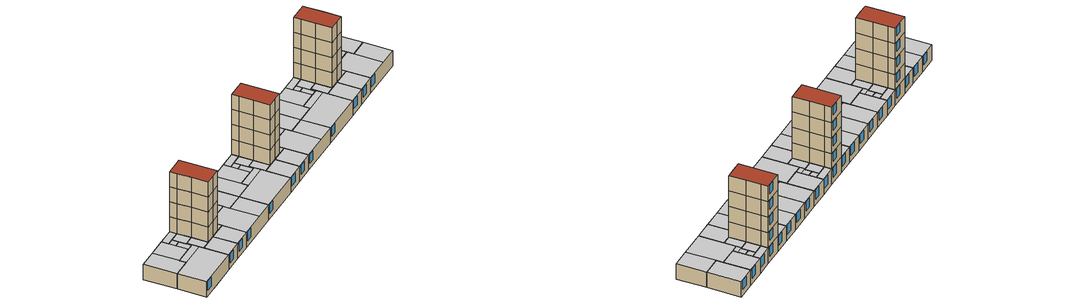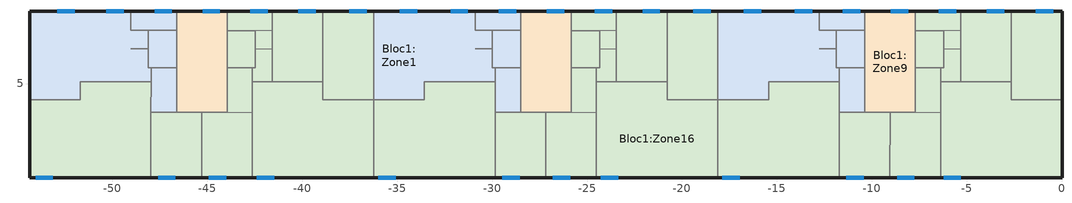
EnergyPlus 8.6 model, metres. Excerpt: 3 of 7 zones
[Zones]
Bloc1:Zone9
 floor ground (Projet de plancher bas sur terrain): -7.71,3.48 -10.37,3.48 -10.37,8.8 -7.71,8.8 z0; -25.83,3.48 -28.49,3.48 -28.49,8.8 -25.83,8.8 z0; -43.95,3.48 -46.61,3.48 -46.61,8.8 -43.95,8.8 z0
 floor to Bloc1:Zone9 (Projet de plancher interne_Reversed_Rev): -7.71,3.48 -10.37,3.48 -10.37,8.8 -7.71,8.8 z2.3; -7.71,3.48 -10.37,3.48 -10.37,8.8 -7.71,8.8 z4.6; -7.71,3.48 -10.37,3.48 -10.37,8.8 -7.71,8.8 z6.9; -7.71,3.48 -10.37,3.48 -10.37,8.8 -7.71,8.8 z9.2; -25.83,3.48 -28.49,3.48 -28.49,8.8 -25.83,8.8 z2.3; -25.83,3.48 -28.49,3.48 -28.49,8.8 -25.83,8.8 z4.6; -25.83,3.48 -28.49,3.48 -28.49,8.8 -25.83,8.8 z6.9; -25.83,3.48 -28.49,3.48 -28.49,8.8 -25.83,8.8 z9.2; -43.95,3.48 -46.61,3.48 -46.61,8.8 -43.95,8.8 z2.3; -43.95,3.48 -46.61,3.48 -46.61,8.8 -43.95,8.8 z4.6; -43.95,3.48 -46.61,3.48 -46.61,8.8 -43.95,8.8 z6.9; -43.95,3.48 -46.61,3.48 -46.61,8.8 -43.95,8.8 z9.2
 wall outside (Mur Clot): -7.71,8.8 -10.37,8.8 / -25.83,8.8 -28.49,8.8 / -43.95,8.8 -46.61,8.8 z0:2.3; -7.71,8.8 -10.37,8.8 / -25.83,8.8 -28.49,8.8 / -43.95,8.8 -46.61,8.8 z2.3:4.6; -7.71,8.8 -10.37,8.8 / -25.83,8.8 -28.49,8.8 / -43.95,8.8 -46.61,8.8 z4.6:6.9; -7.71,8.8 -10.37,8.8 / -25.83,8.8 -28.49,8.8 / -43.95,8.8 -46.61,8.8 z6.9:9.2; -7.71,8.8 -10.37,8.8 / -25.83,8.8 -28.49,8.8 / -43.95,8.8 -46.61,8.8 z9.2:11.5
 wall to Bloc1:Zone16 (Projet de cloison): -10.37,3.48 -9.04,3.48 -7.71,3.48 -7.71,5.83 -7.71,7.78 -7.71,8.8 / -28.49,3.48 -27.16,3.48 -25.83,3.48 -25.83,5.83 -25.83,7.78 -25.83,8.8 / -46.61,3.48 -45.28,3.48 -43.95,3.48 -43.95,5.83 -43.95,7.78 -43.95,8.8 z0:2.3
 wall to Bloc1:Zone1 (Projet de cloison): -10.37,8.8 -10.37,7.8 -10.37,5.84 -10.37,3.48 / -28.49,8.8 -28.49,7.8 -28.49,5.84 -28.49,3.48 / -46.61,8.8 -46.61,7.8 -46.61,5.84 -46.61,3.48 z0:2.3
 wall to Bloc11:Zone16 (Projet de cloison): -10.37,3.48 -9.04,3.48 -7.71,3.48 -7.71,5.83 -7.71,7.78 -7.71,8.8 / -28.49,3.48 -27.16,3.48 -25.83,3.48 -25.83,5.83 -25.83,7.78 -25.83,8.8 / -46.61,3.48 -45.28,3.48 -43.95,3.48 -43.95,5.83 -43.95,7.78 -43.95,8.8 z2.3:4.6; -10.37,3.48 -9.04,3.48 -7.71,3.48 -7.71,5.83 -7.71,7.78 -7.71,8.8 / -28.49,3.48 -27.16,3.48 -25.83,3.48 -25.83,5.83 -25.83,7.78 -25.83,8.8 / -46.61,3.48 -45.28,3.48 -43.95,3.48 -43.95,5.83 -43.95,7.78 -43.95,8.8 z4.6:6.9; -10.37,3.48 -9.04,3.48 -7.71,3.48 -7.71,5.83 -7.71,7.78 -7.71,8.8 / -28.49,3.48 -27.16,3.48 -25.83,3.48 -25.83,5.83 -25.83,7.78 -25.83,8.8 / -46.61,3.48 -45.28,3.48 -43.95,3.48 -43.95,5.83 -43.95,7.78 -43.95,8.8 z6.9:9.2
 wall to Bloc11:Zone1 (Projet de cloison): -10.37,8.8 -10.37,7.8 -10.37,5.84 -10.37,3.48 / -28.49,8.8 -28.49,7.8 -28.49,5.84 -28.49,3.48 / -46.61,8.8 -46.61,7.8 -46.61,5.84 -46.61,3.48 z2.3:4.6; -10.37,8.8 -10.37,7.8 -10.37,5.84 -10.37,3.48 / -28.49,8.8 -28.49,7.8 -28.49,5.84 -28.49,3.48 / -46.61,8.8 -46.61,7.8 -46.61,5.84 -46.61,3.48 z4.6:6.9; -10.37,8.8 -10.37,7.8 -10.37,5.84 -10.37,3.48 / -28.49,8.8 -28.49,7.8 -28.49,5.84 -28.49,3.48 / -46.61,8.8 -46.61,7.8 -46.61,5.84 -46.61,3.48 z6.9:9.2
 wall to Bloc14:Zone16 (Projet de cloison): -10.37,3.48 -9.04,3.48 -7.71,3.48 -7.71,5.83 -7.71,7.78 -7.71,8.8 / -28.49,3.48 -27.16,3.48 -25.83,3.48 -25.83,5.83 -25.83,7.78 -25.83,8.8 / -46.61,3.48 -45.28,3.48 -43.95,3.48 -43.95,5.83 -43.95,7.78 -43.95,8.8 z9.2:11.5
 wall to Bloc14:Zone1 (Projet de cloison): -10.37,8.8 -10.37,7.8 -10.37,5.84 -10.37,3.48 / -28.49,8.8 -28.49,7.8 -28.49,5.84 -28.49,3.48 / -46.61,8.8 -46.61,7.8 -46.61,5.84 -46.61,3.48 z9.2:11.5
 window x2 (1001): -8.08,8.8 -9,8.8 / -26.2,8.8 -27.12,8.8 / -44.32,8.8 -45.24,8.8 z0.84:2.21; -8.08,8.8 -9,8.8 / -26.2,8.8 -27.12,8.8 / -44.32,8.8 -45.24,8.8 z3.24:4.51; -8.08,8.8 -9,8.8 / -26.2,8.8 -27.12,8.8 / -44.32,8.8 -45.24,8.8 z5.54:6.81; -8.08,8.8 -9,8.8 / -26.2,8.8 -27.12,8.8 / -44.32,8.8 -45.24,8.8 z7.84:9.11; -8.08,8.8 -9,8.8 / -26.2,8.8 -27.12,8.8 / -44.32,8.8 -45.24,8.8 z10.14:11.41
 roof outside (PlancherHautClot): -10.37,3.48 -7.71,3.48 -7.71,8.8 -10.37,8.8 z11.5; -28.49,3.48 -25.83,3.48 -25.83,8.8 -28.49,8.8 z11.5; -46.61,3.48 -43.95,3.48 -43.95,8.8 -46.61,8.8 z11.5
Bloc1:Zone16
 floor ground (Projet de plancher bas sur terrain): -2.66,4.15 -6.38,4.15 -6.38,5.08 -5.33,5.1 -2.66,5.09 z0; 0.01,0.05 -6.38,0.05 -6.38,4.15 0.01,4.15 z0; -6.22,5.83 -7.71,5.83 -7.71,7.78 -6.22,7.78 z0; -5.33,6.82 -6.22,6.82 -6.22,7.78 -5.33,7.81 z0; -2.66,5.09 -5.33,5.1 -5.33,8.8 -2.66,8.8 z0; 0.01,4.15 -2.66,4.15 -2.66,8.8 0.01,8.8 z0; -15.44,0.05 -18.11,0.05 -18.11,4.15 -15.44,4.15 z0; -11.72,0.05 -15.44,0.05 -15.44,5.1 -11.71,5.09 z0; -6.38,3.46 -7.71,3.48 -7.71,5.83 -6.38,5.83 z0; -6.22,5.09 -6.38,5.08 -6.38,5.83 -6.22,5.83 z0; -5.33,5.1 -6.22,5.09 -6.22,6.82 -5.33,6.82 z0; -5.33,7.81 -6.22,7.78 -7.71,7.78 -7.71,8.8 -5.33,8.8 z0; -6.38,0.05 -9.05,0.05 -9.04,3.48 -6.38,3.46 z0; -9.05,0.05 -11.72,0.05 -11.72,3.48 -9.04,3.48 z0; -24.34,5.83 -25.83,5.83 -25.83,7.78 -24.34,7.78 z0; -23.45,6.82 -24.34,6.82 -24.34,7.78 -23.45,7.81 z0; -20.78,5.09 -23.45,5.1 -23.45,8.8 -20.78,8.8 z0; -18.11,4.15 -20.78,4.15 -20.78,8.8 -18.11,8.8 z0; -33.56,0.05 -36.23,0.05 -36.23,4.15 -33.56,4.15 z0; -29.84,0.05 -33.56,0.05 -33.56,5.1 -29.83,5.09 z0; -24.5,3.46 -25.83,3.48 -25.83,5.83 -24.5,5.83 z0; -20.78,4.15 -24.5,4.15 -24.5,5.08 -23.45,5.1 -20.78,5.09 z0; -18.11,0.05 -24.5,0.05 -24.5,4.15 -18.11,4.15 z0; -24.34,5.09 -24.5,5.08 -24.5,5.83 -24.34,5.83 z0; -23.45,5.1 -24.34,5.09 -24.34,6.82 -23.45,6.82 z0; -23.45,7.81 -24.34,7.78 -25.83,7.78 -25.83,8.8 -23.45,8.8 z0; -24.5,0.05 -27.17,0.05 -27.16,3.48 -24.5,3.46 z0; -27.17,0.05 -29.84,0.05 -29.84,3.48 -27.16,3.48 z0; -42.46,5.83 -43.95,5.83 -43.95,7.78 -42.46,7.78 z0; -41.57,6.82 -42.46,6.82 -42.46,7.78 -41.57,7.81 z0; -38.9,5.09 -41.57,5.1 -41.57,8.8 -38.9,8.8 z0; -36.23,4.15 -38.9,4.15 -38.9,8.8 -36.23,8.8 z0; -51.68,0.05 -54.35,0.05 -54.35,4.15 -51.68,4.15 z0; -47.96,0.05 -51.68,0.05 -51.68,5.1 -47.95,5.09 z0; -42.62,3.46 -43.95,3.48 -43.95,5.83 -42.62,5.83 z0; -38.9,4.15 -42.62,4.15 -42.62,5.08 -41.57,5.1 -38.9,5.09 z0; -36.23,0.05 -42.62,0.05 -42.62,4.15 -36.23,4.15 z0; -42.46,5.09 -42.62,5.08 -42.62,5.83 -42.46,5.83 z0; -41.57,5.1 -42.46,5.09 -42.46,6.82 -41.57,6.82 z0; -41.57,7.81 -42.46,7.78 -43.95,7.78 -43.95,8.8 -41.57,8.8 z0; -42.62,0.05 -45.29,0.05 -45.28,3.48 -42.62,3.46 z0; -45.29,0.05 -47.96,0.05 -47.96,3.48 -45.28,3.48 z0
 wall outside (Mur Clot): -18.11,8.8 -20.78,8.8 -23.45,8.8 -25.83,8.8 / -36.23,8.8 -38.9,8.8 -41.57,8.8 -43.95,8.8 / -54.35,4.15 -54.35,0.05 -47.96,0.05 -45.29,0.05 -42.62,0.05 -36.23,0.05 -29.84,0.05 -27.17,0.05 -24.5,0.05 -18.11,0.05 -11.72,0.05 -9.05,0.05 -6.38,0.05 0.01,0.05 0.01,4.15 0.01,8.8 -2.66,8.8 -5.33,8.8 -7.71,8.8 z0:2.3
 wall to Bloc1:Zone16 (Projet de cloison): 0.01,4.15 -2.66,4.15 -2.66,5.09 -5.33,5.1 -6.38,5.08 -6.38,3.46 -6.38,0.05 / -7.71,5.83 -6.38,5.83 -6.22,5.83 -6.22,6.82 -6.22,7.78 -7.71,7.78 / -6.22,6.82 -5.33,6.82 -5.33,7.81 -6.22,7.78 / -2.66,5.09 -2.66,8.8 / -5.33,8.8 -5.33,7.81 / -5.33,6.82 -5.33,5.1 / -11.72,0.05 -11.72,3.48 / -6.38,5.08 -6.38,5.83 / -7.71,3.48 -6.38,3.46 / -9.04,3.48 -9.05,0.05 / -25.83,5.83 -24.5,5.83 -24.34,5.83 -24.34,6.82 -24.34,7.78 -25.83,7.78 / -24.34,6.82 -23.45,6.82 -23.45,7.81 -24.34,7.78 / -23.45,8.8 -23.45,7.81 / -23.45,6.82 -23.45,5.1 -20.78,5.09 -20.78,8.8 / -20.78,5.09 -20.78,4.15 -18.11,4.15 -18.11,0.05 / -29.84,0.05 -29.84,3.48 / -25.83,3.48 -24.5,3.46 -24.5,5.08 -24.5,5.83 / -23.45,5.1 -24.5,5.08 / -24.5,3.46 -24.5,0.05 / -27.16,3.48 -27.17,0.05 / -43.95,5.83 -42.62,5.83 -42.46,5.83 -42.46,6.82 -42.46,7.78 -43.95,7.78 / -42.46,6.82 -41.57,6.82 -41.57,7.81 -42.46,7.78 / -41.57,8.8 -41.57,7.81 / -41.57,6.82 -41.57,5.1 -38.9,5.09 -38.9,8.8 / -38.9,5.09 -38.9,4.15 -36.23,4.15 -36.23,0.05 / -47.96,0.05 -47.96,3.48 / -43.95,3.48 -42.62,3.46 -42.62,5.08 -42.62,5.83 / -41.57,5.1 -42.62,5.08 / -42.62,3.46 -42.62,0.05 / -45.28,3.48 -45.29,0.05 z0:2.3
 wall to Bloc1:Zone16 (Projet de cloison_Rev): -6.38,0.05 -6.38,3.46 -6.38,5.08 -5.33,5.1 -2.66,5.09 -2.66,4.15 0.01,4.15 / -7.71,7.78 -6.22,7.78 -6.22,6.82 -6.22,5.83 -6.38,5.83 -7.71,5.83 / -6.22,7.78 -5.33,7.81 -5.33,6.82 -6.22,6.82 / -2.66,8.8 -2.66,5.09 / -5.33,7.81 -5.33,8.8 / -5.33,5.1 -5.33,6.82 / -18.11,0.05 -18.11,4.15 -20.78,4.15 -20.78,5.09 -23.45,5.1 -23.45,6.82 -24.34,6.82 -24.34,5.83 -24.5,5.83 -25.83,5.83 / -11.72,3.48 -11.72,0.05 / -6.38,5.83 -6.38,5.08 / -6.38,3.46 -7.71,3.48 / -9.05,0.05 -9.04,3.48 / -25.83,7.78 -24.34,7.78 -24.34,6.82 / -24.34,7.78 -23.45,7.81 -23.45,6.82 / -20.78,8.8 -20.78,5.09 / -23.45,7.81 -23.45,8.8 / -36.23,0.05 -36.23,4.15 -38.9,4.15 -38.9,5.09 -41.57,5.1 -41.57,6.82 -42.46,6.82 -42.46,5.83 -42.62,5.83 -43.95,5.83 / -29.84,3.48 -29.84,0.05 / -24.5,5.83 -24.5,5.08 -24.5,3.46 -25.83,3.48 / -24.5,5.08 -23.45,5.1 / -24.5,0.05 -24.5,3.46 / -27.17,0.05 -27.16,3.48 / -43.95,7.78 -42.46,7.78 -42.46,6.82 / -42.46,7.78 -41.57,7.81 -41.57,6.82 / -38.9,8.8 -38.9,5.09 / -41.57,7.81 -41.57,8.8 / -47.96,3.48 -47.96,0.05 / -42.62,5.83 -42.62,5.08 -42.62,3.46 -43.95,3.48 / -42.62,5.08 -41.57,5.1 / -42.62,0.05 -42.62,3.46 / -45.29,0.05 -45.28,3.48 z0:2.3
 wall to Bloc1:Zone1 (Projet de cloison): -10.37,3.48 -11.72,3.48 -11.71,5.09 -12.77,5.1 -15.44,5.1 -15.44,4.15 -18.11,4.15 -18.11,8.8 / -28.49,3.48 -29.84,3.48 -29.83,5.09 -30.89,5.1 -33.56,5.1 -33.56,4.15 -36.23,4.15 -36.23,8.8 / -46.61,3.48 -47.96,3.48 -47.95,5.09 -49.01,5.1 -51.68,5.1 -51.68,4.15 -54.35,4.15 z0:2.3
 window x6 (1001): -6.23,0.05 -5.31,0.05 / -17.88,0.05 -16.96,0.05 / -36,0.05 -35.08,0.05 / -24.26,0.05 -23.35,0.05 / -54.03,0.05 -53.12,0.05 / -42.38,0.05 -41.47,0.05 z0.84:2.21
 window x2 (1001): -3.04,8.8 -3.95,8.8 / -0.45,8.8 -1.37,8.8 / -5.56,8.8 -6.48,8.8 / -8.67,0.05 -7.76,0.05 / -11.35,0.05 -10.43,0.05 / -21.16,8.8 -22.07,8.8 / -18.49,8.8 -19.41,8.8 / -23.68,8.8 -24.6,8.8 / -26.79,0.05 -25.88,0.05 / -29.47,0.05 -28.55,0.05 / -39.28,8.8 -40.19,8.8 / -36.61,8.8 -37.53,8.8 / -41.8,8.8 -42.72,8.8 / -44.91,0.05 -44,0.05 / -47.59,0.05 -46.67,0.05 z0.84:2.21
 ceiling to Bloc11:Zone16 (Projet de plancher interne_Reversed): -2.66,0.05 0.01,0.05 0.01,4.15 -2.66,4.15 z2.3; -6.38,0.05 -2.66,0.05 -2.66,5.09 -5.33,5.1 -6.38,5.08 z2.3; -7.71,5.83 -6.22,5.83 -6.22,7.78 -7.71,7.78 z2.3; -6.22,6.82 -5.33,6.82 -5.33,7.81 -6.22,7.78 z2.3; -5.33,5.1 -2.66,5.09 -2.66,8.8 -5.33,8.8 z2.3; -2.66,4.15 0.01,4.15 0.01,8.8 -2.66,8.8 z2.3; -15.44,4.15 -11.71,4.15 -11.71,5.09 -15.44,5.1 z2.3; -18.11,0.05 -11.72,0.05 -11.71,4.15 -18.11,4.15 z2.3; -7.71,3.48 -6.38,3.46 -6.38,5.83 -7.71,5.83 z2.3; -6.22,5.83 -5.33,5.83 -5.33,6.82 -6.22,6.82 z2.3; -6.38,5.08 -5.33,5.1 -5.33,5.83 -6.38,5.83 z2.3; -7.71,7.78 -6.22,7.78 -5.33,7.81 -5.33,8.8 -7.71,8.8 z2.3; -9.05,0.05 -6.38,0.05 -6.38,3.46 -9.04,3.48 z2.3; -11.72,0.05 -9.05,0.05 -9.04,3.48 -11.72,3.48 z2.3; -25.83,5.83 -24.34,5.83 -24.34,7.78 -25.83,7.78 z2.3; -24.34,6.82 -23.45,6.82 -23.45,7.81 -24.34,7.78 z2.3; -23.45,5.1 -20.78,5.09 -20.78,8.8 -23.45,8.8 z2.3; -20.78,4.15 -18.11,4.15 -18.11,8.8 -20.78,8.8 z2.3; -33.56,4.15 -29.83,4.15 -29.83,5.09 -33.56,5.1 z2.3; -36.23,0.05 -29.84,0.05 -29.83,4.15 -36.23,4.15 z2.3; -25.83,3.48 -24.5,3.46 -24.5,5.83 -25.83,5.83 z2.3; -20.78,0.05 -18.11,0.05 -18.11,4.15 -20.78,4.15 z2.3; -24.5,0.05 -20.78,0.05 -20.78,5.09 -23.45,5.1 -24.5,5.08 z2.3; -24.34,5.83 -23.45,5.83 -23.45,6.82 -24.34,6.82 z2.3; -24.5,5.08 -23.45,5.1 -23.45,5.83 -24.5,5.83 z2.3; -25.83,7.78 -24.34,7.78 -23.45,7.81 -23.45,8.8 -25.83,8.8 z2.3; -27.17,0.05 -24.5,0.05 -24.5,3.46 -27.16,3.48 z2.3; -29.84,0.05 -27.17,0.05 -27.16,3.48 -29.84,3.48 z2.3; -43.95,5.83 -42.46,5.83 -42.46,7.78 -43.95,7.78 z2.3; -42.46,6.82 -41.57,6.82 -41.57,7.81 -42.46,7.78 z2.3; -41.57,5.1 -38.9,5.09 -38.9,8.8 -41.57,8.8 z2.3; -38.9,4.15 -36.23,4.15 -36.23,8.8 -38.9,8.8 z2.3; -51.68,4.15 -47.95,4.15 -47.95,5.09 -51.68,5.1 z2.3; -54.35,0.05 -47.96,0.05 -47.95,4.15 -54.35,4.15 z2.3; -43.95,3.48 -42.62,3.46 -42.62,5.83 -43.95,5.83 z2.3; -38.9,0.05 -36.23,0.05 -36.23,4.15 -38.9,4.15 z2.3; -42.62,0.05 -38.9,0.05 -38.9,5.09 -41.57,5.1 -42.62,5.08 z2.3; -42.46,5.83 -41.57,5.83 -41.57,6.82 -42.46,6.82 z2.3; -42.62,5.08 -41.57,5.1 -41.57,5.83 -42.62,5.83 z2.3; -43.95,7.78 -42.46,7.78 -41.57,7.81 -41.57,8.8 -43.95,8.8 z2.3; -45.29,0.05 -42.62,0.05 -42.62,3.46 -45.28,3.48 z2.3; -47.96,0.05 -45.29,0.05 -45.28,3.48 -47.96,3.48 z2.3
Bloc1:Zone1
 floor ground (Projet de plancher bas sur terrain): -10.37,7.8 -12.77,7.8 -12.77,8.8 -10.37,8.8 z0; -15.44,4.15 -18.11,4.15 -18.11,8.8 -15.44,8.8 z0; -12.77,5.1 -15.44,5.1 -15.44,8.8 -12.77,8.8 z0; -11.87,6.83 -12.77,6.83 -12.77,7.8 -11.87,7.8 z0; -10.37,5.84 -11.87,5.84 -11.87,7.8 -10.37,7.8 z0; -10.37,3.48 -11.72,3.48 -11.71,5.84 -10.37,5.84 z0; -11.87,5.84 -12.77,5.84 -12.77,6.83 -11.87,6.83 z0; -11.71,5.09 -12.77,5.1 -12.77,5.84 -11.71,5.84 z0; -33.56,4.15 -36.23,4.15 -36.23,8.8 -33.56,8.8 z0; -30.89,5.1 -33.56,5.1 -33.56,8.8 -30.89,8.8 z0; -29.99,6.83 -30.89,6.83 -30.89,7.8 -29.99,7.8 z0; -28.49,5.84 -29.99,5.84 -29.99,7.8 -28.49,7.8 z0; -28.49,3.48 -29.84,3.48 -29.83,5.84 -28.49,5.84 z0; -29.99,5.84 -30.89,5.84 -30.89,6.83 -29.99,6.83 z0; -29.83,5.09 -30.89,5.1 -30.89,5.84 -29.83,5.84 z0; -28.49,7.8 -30.89,7.8 -30.89,8.8 -28.49,8.8 z0; -51.68,4.15 -54.35,4.15 -54.35,8.8 -51.68,8.8 z0; -49.01,5.1 -51.68,5.1 -51.68,8.8 -49.01,8.8 z0; -48.11,6.83 -49.01,6.83 -49.01,7.8 -48.11,7.8 z0; -46.61,5.84 -48.11,5.84 -48.11,7.8 -46.61,7.8 z0; -46.61,3.48 -47.96,3.48 -47.95,5.84 -46.61,5.84 z0; -48.11,5.84 -49.01,5.84 -49.01,6.83 -48.11,6.83 z0; -47.95,5.09 -49.01,5.1 -49.01,5.84 -47.95,5.84 z0; -46.61,7.8 -49.01,7.8 -49.01,8.8 -46.61,8.8 z0
 wall outside (Mur Clot): -10.37,8.8 -12.77,8.8 -15.44,8.8 -18.11,8.8 / -28.49,8.8 -30.89,8.8 -33.56,8.8 -36.23,8.8 / -46.61,8.8 -49.01,8.8 -51.68,8.8 -54.35,8.8 -54.35,4.15 z0:2.3
 wall to Bloc1:Zone1 (Projet de cloison): -12.77,8.8 -12.77,7.8 -11.87,7.8 -10.37,7.8 / -12.77,6.83 -11.87,6.83 -11.87,7.8 / -11.87,6.83 -11.87,5.84 -11.71,5.84 -10.37,5.84 / -11.71,5.84 -11.71,5.09 / -30.89,6.83 -29.99,6.83 -29.99,7.8 -30.89,7.8 -30.89,8.8 / -28.49,7.8 -29.99,7.8 / -29.99,6.83 -29.99,5.84 -29.83,5.84 -28.49,5.84 / -29.83,5.84 -29.83,5.09 / -49.01,6.83 -48.11,6.83 -48.11,7.8 -49.01,7.8 -49.01,8.8 / -46.61,7.8 -48.11,7.8 / -48.11,6.83 -48.11,5.84 -47.95,5.84 -46.61,5.84 / -47.95,5.84 -47.95,5.09 z0:2.3
 wall to Bloc1:Zone1 (Projet de cloison_Rev): -10.37,7.8 -11.87,7.8 -12.77,7.8 -12.77,8.8 / -11.87,7.8 -11.87,6.83 -12.77,6.83 / -10.37,5.84 -11.71,5.84 -11.87,5.84 -11.87,6.83 / -11.71,5.09 -11.71,5.84 / -30.89,8.8 -30.89,7.8 -29.99,7.8 -29.99,6.83 -30.89,6.83 / -29.99,7.8 -28.49,7.8 / -28.49,5.84 -29.83,5.84 -29.99,5.84 -29.99,6.83 / -29.83,5.09 -29.83,5.84 / -49.01,8.8 -49.01,7.8 -48.11,7.8 -48.11,6.83 -49.01,6.83 / -48.11,7.8 -46.61,7.8 / -46.61,5.84 -47.95,5.84 -48.11,5.84 -48.11,6.83 / -47.95,5.09 -47.95,5.84 z0:2.3
 window x2 (1001): -10.61,8.8 -11.53,8.8 / -15.82,8.8 -16.74,8.8 / -13.15,8.8 -14.07,8.8 / -33.94,8.8 -34.86,8.8 / -31.27,8.8 -32.19,8.8 / -28.73,8.8 -29.65,8.8 / -51.98,8.8 -52.89,8.8 / -49.39,8.8 -50.31,8.8 / -46.85,8.8 -47.77,8.8 z0.84:2.21
 ceiling to Bloc11:Zone1 (Projet de plancher interne_Reversed): -12.77,7.8 -10.37,7.8 -10.37,8.8 -12.77,8.8 z2.3; -18.11,4.15 -15.44,4.15 -15.44,8.8 -18.11,8.8 z2.3; -15.44,5.1 -12.77,5.1 -12.77,8.8 -15.44,8.8 z2.3; -12.77,6.83 -11.87,6.83 -11.87,7.8 -12.77,7.8 z2.3; -11.87,5.84 -10.37,5.84 -10.37,7.8 -11.87,7.8 z2.3; -11.72,3.48 -10.37,3.48 -10.37,5.84 -11.71,5.84 z2.3; -11.87,5.09 -11.71,5.09 -11.71,5.84 -11.87,5.84 z2.3; -12.77,5.1 -11.87,5.09 -11.87,6.83 -12.77,6.83 z2.3; -36.23,4.15 -33.56,4.15 -33.56,8.8 -36.23,8.8 z2.3; -33.56,5.1 -30.89,5.1 -30.89,8.8 -33.56,8.8 z2.3; -30.89,6.83 -29.99,6.83 -29.99,7.8 -30.89,7.8 z2.3; -29.99,5.84 -28.49,5.84 -28.49,7.8 -29.99,7.8 z2.3; -29.84,3.48 -28.49,3.48 -28.49,5.84 -29.83,5.84 z2.3; -29.99,5.09 -29.83,5.09 -29.83,5.84 -29.99,5.84 z2.3; -30.89,5.1 -29.99,5.09 -29.99,6.83 -30.89,6.83 z2.3; -30.89,7.8 -28.49,7.8 -28.49,8.8 -30.89,8.8 z2.3; -54.35,4.15 -51.68,4.15 -51.68,8.8 -54.35,8.8 z2.3; -51.68,5.1 -49.01,5.1 -49.01,8.8 -51.68,8.8 z2.3; -49.01,6.83 -48.11,6.83 -48.11,7.8 -49.01,7.8 z2.3; -48.11,5.84 -46.61,5.84 -46.61,7.8 -48.11,7.8 z2.3; -47.96,3.48 -46.61,3.48 -46.61,5.84 -47.95,5.84 z2.3; -48.11,5.09 -47.95,5.09 -47.95,5.84 -48.11,5.84 z2.3; -49.01,5.1 -48.11,5.09 -48.11,6.83 -49.01,6.83 z2.3; -49.01,7.8 -46.61,7.8 -46.61,8.8 -49.01,8.8 z2.3
[Building]
Building: North Axis=0; Terrain=Suburbs; Loads Convergence Tolerance Value=0.04; Temperature Convergence Tolerance Value=0.4; Solar Distribution=MinimalShadowing; Maximum Number of Warmup Days=25; Minimum Number of Warmup Days=6
[Site:Location]
Clot Francais (01-01:31-12)  (01-01:31-12): Latitude=48.77; Longitude=2; Time Zone=1; Elevation=168
[SizingPeriod:DesignDay]
Winter Design Day in Barre Montreau (01-01:31-12): Month=1; Day of Month=15; Day Type=WinterDesignDay; Maximum DryBulb Temperature=-4.6; Daily DryBulb Temperature Range=0; Humidity Condition Type=WetBulb; Wetbulb or DewPoint at Maximum DryBulb=-4.6; Barometric Pressure=99323; Wind Speed=8.4; Wind Direction=0; Rain Indicator=No; Snow Indicator=No; Daylight Saving Time Indicator=No; Sky Clearness=0
[Site:GroundTemperature:BuildingSurface]
18, 18, 18, 18, 18, 18, 18, 18, 18, 18, 18, 18
[Site:GroundTemperature:FCfactorMethod]
January Ground Temperature=3.98; February Ground Temperature=5.32; March Ground Temperature=7.94; April Ground Temperature=10.41; May Ground Temperature=15.09; June Ground Temperature=17.56; July Ground Temperature=18.24; August Ground Temperature=16.99; September Ground Temperature=14.1; October Ground Temperature=10.5; November Ground Temperature=6.96; December Ground Temperature=4.62
[Site:GroundTemperature:Shallow]
14, 14, 14, 14, 14, 14, 14, 14, 14, 14, 14, 14
[Site:GroundTemperature:Deep]
14, 14, 14, 14, 14, 14, 14, 14, 14, 14, 14, 14
[Site:GroundReflectance]
0.2, 0.2, 0.2, 0.2, 0.2, 0.2, 0.2, 0.2, 0.2, 0.2, 0.2, 0.2
[Site:GroundReflectance:SnowModifier]
2, 2
[Material] Roughness=Rough; Thermal Absorptance=0.9
Name | Thickness | Conductivity | Density | Specific Heat | Solar Absorptance | Visible Absorptance
Urea Formaldehyde Foam_01327 | 0.1327 | 0.04 | 10 | 1400 | 0.6 | 0.6
Cast Concrete_01 | 0.1 | 1.13 | 2000 | 1000 | 0.6 | 0.6
Floor/Roof Screed_007 | 0.07 | 0.41 | 1200 | 840 | 0.73 | 0.73
Timber Flooring_003 | 0.03 | 0.14 | 650 | 1200 | 0.78 | 0.78
Cast Concrete (Dense)_01 | 0.1 | 1.4 | 2100 | 840 | 0.6 | 0.6
Gypsum Plasterboard_0025 | 0.025 | 0.25 | 900 | 1000 | 0.5 | 0.5
Pinned board R-4.2 InsulationExpanded polystyrene extruded (smooth skin)(roof)_005 | 0.05 | 0.026 | 30 | 1470 | 0.7 | 0.7
Aerated Concrete Slab_02 | 0.2 | 0.16 | 500 | 840 | 0.6 | 0.6
Cement/plaster/mortar - plasterboard_0013 | 0.013 | 0.16 | 950 | 840 | 0.6 | 0.6
PUR Polyurethane Board  (Diffusion open)_005 | 0.05 | 0.028 | 35 | 1590 | 0.6 | 0.6
Plancher | 0.2 | 1.4 | 2100 | 840 | 0.6 | 0.6
[Material:NoMass] Roughness=Rough; Thermal Resistance=0.15; Thermal Absorptance=0.9; Solar Absorptance=0.7; Visible Absorptance=0.7
5_RVAL_2; 6_RVAL_2
[WindowMaterial:Glazing]
2: Optical Data Type=SpectralAverage; Thickness=0.003; Solar Transmittance at Normal Incidence=0.837; Front Side Solar Reflectance at Normal Incidence=0.075; Back Side Solar Reflectance at Normal Incidence=0.075; Visible Transmittance at Normal Incidence=0.898; Front Side Visible Reflectance at Normal Incidence=0.081; Back Side Visible Reflectance at Normal Incidence=0.081; Infrared Transmittance at Normal Incidence=0; Front Side Infrared Hemispherical Emissivity=0.84; Back Side Infrared Hemispherical Emissivity=0.84; Conductivity=0.9; Dirt Correction Factor for Solar and Visible Transmittance=1
[WindowMaterial:Gas]
1001: Gas Type=Air; Thickness=0.006
[Construction]
Projet de plancher bas sur terrain: Urea Formaldehyde Foam_01327, Cast Concrete_01, Floor/Roof Screed_007, Timber Flooring_003
Projet de plancher interne_Reversed; Projet de plancher interne_Reversed_Rev: Cast Concrete (Dense)_01
Projet de cloison: Gypsum Plasterboard_0025, 5_RVAL_2, Gypsum Plasterboard_0025
Projet de cloison_Rev: Gypsum Plasterboard_0025, 6_RVAL_2, Gypsum Plasterboard_0025
Mur Clot: Pinned board R-4.2 InsulationExpanded polystyrene extruded (smooth skin)(roof)_005, Aerated Concrete Slab_02, Cement/plaster/mortar - plasterboard_0013
PlancherHautClot: PUR Polyurethane Board  (Diffusion open)_005, Plancher
1001: 2, 1001, 2
[Zone] Type=1; Multiplier=1; Zone Inside Convection Algorithm=TARP; Part of Total Floor Area=Yes
Name | Volume | Floor Area
Bloc1:Zone9 | 406.0896 | 182.9233
Bloc1:Zone16 | 649.1847 | 282.2542
Bloc1:Zone1 | 182.4815 | 79.3398
[People] Number of People Schedule=Residential Occ; Number of People Calculation Method=People/Area; People per Zone Floor Area=0.111; Fraction Radiant=0.3; Sensible Heat Fraction=AutoCalculate; Carbon Dioxide Generation Rate=3.82e-08; Enable ASHRAE 55 Comfort Warnings=No; Mean Radiant Temperature Calculation Type=ZoneAveraged; Work Efficiency Schedule=Work efficiency; Clothing Insulation Calculation Method=ClothingInsulationSchedule; Air Velocity Schedule=AirVelocitySchedule
Name | Zone or ZoneList | Activity Level Schedule | Clothing Insulation Schedule
People Bloc1:Zone9 | Bloc1:Zone9 | Activity Schedule 8568 | Clothing Schedule 8568
People Bloc1:Zone16 | Bloc1:Zone16 | Activity Schedule 8640 | Clothing Schedule 8640
People Bloc1:Zone1 | Bloc1:Zone1 | Activity Schedule 8669 | Clothing Schedule 8669
[Lights] Schedule=Office_OpenOff_Light; Design Level Calculation Method=Watts/Area; Watts per Zone Floor Area=20; Return Air Fraction=0; Fraction Radiant=0.42; Fraction Visible=0.18; Fraction Replaceable=1
Name | Zone or ZoneList | EndUse Subcategory
Bloc1:Zone9 General lighting | Bloc1:Zone9 | ELECTRIC EQUIPMENT#Bloc1:Zone9#GeneralLights
Bloc1:Zone16 General lighting | Bloc1:Zone16 | ELECTRIC EQUIPMENT#Bloc1:Zone16#GeneralLights
Bloc1:Zone1 General lighting | Bloc1:Zone1 | ELECTRIC EQUIPMENT#Bloc1:Zone1#GeneralLights
[OtherEquipment] Fuel Type=Electricity; Schedule=Office_OpenOff_Equip; Design Level Calculation Method=Watts/Area; Power per Zone Floor Area=11.77; Fraction Latent=0; Fraction Radiant=0.2; Fraction Lost=0; Carbon Dioxide Generation Rate=0
Name | Zone or ZoneList | EndUse Subcategory
Bloc1:Zone9 Equipment 1 | Bloc1:Zone9 | ELECTRIC EQUIPMENT#Bloc1:Zone9#05
Bloc1:Zone16 Equipment 1 | Bloc1:Zone16 | ELECTRIC EQUIPMENT#Bloc1:Zone16#05
Bloc1:Zone1 Equipment 1 | Bloc1:Zone1 | ELECTRIC EQUIPMENT#Bloc1:Zone1#05
[ZoneInfiltration:DesignFlowRate] Schedule=On 24/7; Design Flow Rate Calculation Method=Flow/zone; Constant Term Coefficient=1; Temperature Term Coefficient=0; Velocity Term Coefficient=0; Velocity Squared Term Coefficient=0
Name | Zone or ZoneList | Design Flow Rate
Bloc1:Zone9 Infiltration | Bloc1:Zone9 | 0.078962
Bloc1:Zone16 Infiltration | Bloc1:Zone16 | 0.12623
Bloc1:Zone1 Infiltration | Bloc1:Zone1 | 0.035483
[ZoneVentilation:DesignFlowRate] Schedule=Schedule Occ IGC RT2012; Design Flow Rate Calculation Method=Flow/zone; Ventilation Type=NATURAL; Fan Pressure Rise=0; Fan Total Efficiency=1; Constant Term Coefficient=1; Temperature Term Coefficient=0; Velocity Term Coefficient=0; Velocity Squared Term Coefficient=0; Minimum Indoor Temperature=24; Maximum Indoor Temperature=100; Delta Temperature=0; Minimum Outdoor Temperature=-100; Maximum Outdoor Temperature=100; Maximum Wind Speed=40
Name | Zone or ZoneList | Design Flow Rate
Bloc1Zone9Nat_Vent | Bloc1:Zone9 | 2.71245
Bloc1Zone16Nat_Vent | Bloc1:Zone16 | 0.851317
Bloc1Zone1Nat_Vent | Bloc1:Zone1 | 0.255683
[DesignSpecification:OutdoorAir] Outdoor Air Method=Sum; Outdoor Air Flow per Person=0.01; Outdoor Air Flow per Zone Floor Area=0; Outdoor Air Flow per Zone=0; Outdoor Air Flow Air Changes per Hour=0; Outdoor Air Schedule=Office_OpenOff_Occ
Bloc1:Zone9; Bloc1:Zone16; Bloc1:Zone1
[DesignSpecification:ZoneAirDistribution] Zone Air Distribution Effectiveness in Cooling Mode=1; Zone Air Distribution Effectiveness in Heating Mode=1
Bloc1:Zone9; Bloc1:Zone16; Bloc1:Zone1
[Sizing:Zone] Zone Cooling Design Supply Air Temperature Input Method=SupplyAirTemperature; Zone Cooling Design Supply Air Temperature=12; Zone Cooling Design Supply Air Temperature Difference=0; Zone Heating Design Supply Air Temperature Input Method=SupplyAirTemperature; Zone Heating Design Supply Air Temperature=35; Zone Heating Design Supply Air Temperature Difference=0; Zone Cooling Design Supply Air Humidity Ratio=0.0077; Zone Heating Design Supply Air Humidity Ratio=0.0156; Zone Heating Sizing Factor=1.25; Zone Cooling Sizing Factor=1.15; Cooling Design Air Flow Method=DesignDay; Cooling Minimum Air Flow Fraction=0; Heating Design Air Flow Method=DesignDay
Name | Design Specification Outdoor Air Object | Design Specification Zone Air Distribution Object
Bloc1:Zone9 | Bloc1:Zone9 | Bloc1:Zone9
Bloc1:Zone16 | Bloc1:Zone16 | Bloc1:Zone16
Bloc1:Zone1 | Bloc1:Zone1 | Bloc1:Zone1
[ZoneControl:Thermostat] Control Type Schedule=Zone Control Type Sched
Name | Zone or ZoneList | Control 1
Bloc1:Zone9 Thermostat | Bloc1:Zone9 | Dual Setpoint - Zone Bloc1:Zone9
Bloc1:Zone16 Thermostat | Bloc1:Zone16 | Dual Setpoint - Zone Bloc1:Zone16
Bloc1:Zone1 Thermostat | Bloc1:Zone1 | Dual Setpoint - Zone Bloc1:Zone1
[ThermostatSetpoint:DualSetpoint]
Name | Heating Setpoint Temperature Schedule | Cooling Setpoint Temperature Schedule
Dual Setpoint - Zone Bloc1:Zone9 | Bloc1:Zone9 Heating Setpoint Schedule | Bloc1:Zone9 Cooling SP Sch
Dual Setpoint - Zone Bloc1:Zone16 | Bloc1:Zone16 Heating Setpoint Schedule | Bloc1:Zone16 Cooling SP Sch
Dual Setpoint - Zone Bloc1:Zone1 | Bloc1:Zone1 Heating Setpoint Schedule | Bloc1:Zone1 Cooling SP Sch
[ZoneHVAC:IdealLoadsAirSystem] Maximum Heating Supply Air Temperature=35; Minimum Cooling Supply Air Temperature=12; Maximum Heating Supply Air Humidity Ratio=0.0156; Minimum Cooling Supply Air Humidity Ratio=0.0077; Heating Limit=LimitCapacity; Cooling Limit=LimitFlowRateAndCapacity; Heating Availability Schedule=Schedule Heating RT2012; Cooling Availability Schedule=Off; Dehumidification Control Type=None; Humidification Control Type=None; Outdoor Air Economizer Type=NoEconomizer; Heat Recovery Type=None
Name | Design Specification Outdoor Air Object
Bloc1:Zone9 Ideal Loads Air | Bloc1:Zone9
Bloc1:Zone16 Ideal Loads Air | Bloc1:Zone16
Bloc1:Zone1 Ideal Loads Air | Bloc1:Zone1
[Zone equipment]
Bloc1:Zone9: Bloc1:Zone9 Ideal Loads Air
Bloc1:Zone16: Bloc1:Zone16 Ideal Loads Air
Bloc1:Zone1: Bloc1:Zone1 Ideal Loads Air
[WaterUse:Equipment] Flow Rate Fraction Schedule=Office_OpenOff_Occ
Name | EndUse Subcategory | Peak Flow Rate | Target Temperature Schedule | Hot Water Supply Temperature Schedule | Cold Water Supply Temperature Schedule | Zone
DHW Bloc1:Zone9 | DHW Bloc1:Zone9 | 1.12916e-06 | DHW Supply Temperature Bloc1:Zone9 | DHW Supply Temperature Bloc1:Zone9 | DHW Mains Temperature Bloc1:Zone9 | Bloc1:Zone9
DHW Bloc1:Zone16 | DHW Bloc1:Zone16 | 1.74231e-06 | DHW Supply Temperature Bloc1:Zone16 | DHW Supply Temperature Bloc1:Zone16 | DHW Mains Temperature Bloc1:Zone16 | Bloc1:Zone16
DHW Bloc1:Zone1 | DHW Bloc1:Zone1 | 4.89752e-07 | DHW Supply Temperature Bloc1:Zone1 | DHW Supply Temperature Bloc1:Zone1 | DHW Mains Temperature Bloc1:Zone1 | Bloc1:Zone1
[Schedule:Day:Hourly]
Off: 0, 0, 0, 0, 0, 0, 0, 0, 0, 0, 0, 0, 0, 0, 0, 0, 0, 0, 0, 0, 0, 0, 0, 0
Summer Control Type Day Sch; Winter Control Type Day Sch: 4, 4, 4, 4, 4, 4, 4, 4, 4, 4, 4, 4, 4, 4, 4, 4, 4, 4, 4, 4, 4, 4, 4, 4
[Schedule:Week:Daily]
Off: Off, Off, Off, Off, Off, Off, Off, Off, Off, Off, Off, Off
Summer Control Type Week Sch: Summer Control Type Day Sch, Summer Control Type Day Sch, Summer Control Type Day Sch, Summer Control Type Day Sch, Summer Control Type Day Sch, Summer Control Type Day Sch, Summer Control Type Day Sch, Summer Control Type Day Sch, Summer Control Type Day Sch, Summer Control Type Day Sch, Summer Control Type Day Sch, Summer Control Type Day Sch
Winter Control Type Week Sch: Winter Control Type Day Sch, Winter Control Type Day Sch, Winter Control Type Day Sch, Winter Control Type Day Sch, Winter Control Type Day Sch, Winter Control Type Day Sch, Winter Control Type Day Sch, Winter Control Type Day Sch, Winter Control Type Day Sch, Winter Control Type Day Sch, Winter Control Type Day Sch, Winter Control Type Day Sch
[Schedule:Year]
Zone Control Type Sched: Winter Control Type Week Sch, 1, 1, 3, 31, Summer Control Type Week Sch, 4, 1, 9, 30, Winter Control Type Week Sch, 10, 1, 12, 31
[Schedule:Compact]
Off; Work efficiency: Through: 12/31, For: AllDays, Until: 24:00, 0
AirVelocitySchedule: Through: 12/31, For: AllDays, Until: 24:00, .137
On 24/7: Through: 12/31, For: AllDays, Until: 24:00, 1
Office_OpenOff_Occ: Through: 31 Dec, For: Weekdays SummerDesignDay, Until: 07:00, 0, Until: 08:00, 0.25, Until: 09:00, 0.5, Until: 12:00, 1, Until: 14:00, 0.75, Until: 17:00, 1, Until: 18:00, 0.5, Until: 19:00, 0.25, Until: 24:00, 0, For: Weekends, Until: 24:00, 0, For: Holidays, Until: 24:00, 0, For: WinterDesignDay AllOtherDays, Until: 24:00, 0
Office_OpenOff_Equip: Through: 31 Dec, For: Weekdays SummerDesignDay, Until: 07:00, 0.05394, Until: 20:00, 1, Until: 24:00, 0.05394, For: Weekends, Until: 24:00, 0.05394, For: Holidays, Until: 24:00, 0.05394, For: WinterDesignDay AllOtherDays, Until: 24:00, 0
Office_OpenOff_Light: Through: 31 Dec, For: Weekdays SummerDesignDay, Until: 07:00, 0, Until: 19:00, 1, Until: 24:00, 0, For: Weekends, Until: 24:00, 0, For: Holidays, Until: 24:00, 0, For: WinterDesignDay AllOtherDays, Until: 24:00, 0
Residential Occ: Through: 31 Dec, For: Weekdays, Until: 05:00, 1, Until: 06:00, 0.8, Until: 08:00, 0.75, Until: 09:00, 0.5, Until: 15:00, 0.43, Until: 18:00, 0.5, Until: 21:00, 0.75, Until: 24:00, 0.8, For: Saturday, Until: 07:00, 1, Until: 08:00, 0.8, Until: 09:00, 0.75, Until: 10:00, 0.5, Until: 15:00, 0.43, Until: 18:00, 0.5, Until: 21:00, 0.75, Until: 24:00, 0.8, For: Sunday Holidays, Until: 07:00, 1, Until: 08:00, 0.8, Until: 09:00, 0.75, Until: 10:00, 0.5, Until: 15:00, 0.43, Until: 18:00, 0.5, Until: 21:00, 0.75, Until: 24:00, 0.8, For: SummerDesignDay, Until: 24:00, 1, For: AllOtherDays, Until: 24:00, 0
Activity Schedule 8568; Activity Schedule 8640; Activity Schedule 8669: Through: 12/31, For: AllDays, Until: 24:00, 110.7
Clothing Schedule 8568; Clothing Schedule 8640; Clothing Schedule 8669: Through: 4/1, For: AllDays, Until: 24:00, 1, Through: 9/30, For: AllDays, Until: 24:00, .5, Through: 12/31, For: AllDays, Until: 24:00, 1
DHW Supply Temperature Bloc1:Zone9; DHW Supply Temperature Bloc1:Zone16; DHW Supply Temperature Bloc1:Zone1: Through: 12/31, For: AllDays, Until: 24:00, 65
DHW Mains Temperature Bloc1:Zone9; DHW Mains Temperature Bloc1:Zone16; DHW Mains Temperature Bloc1:Zone1: Through: 12/31, For: AllDays, Until: 24:00, 10
Bloc1:Zone9 Heating Setpoint Schedule; Bloc1:Zone16 Heating Setpoint Schedule; Bloc1:Zone1 Heating Setpoint Schedule: Through: 31 Dec, For: Weekdays SummerDesignDay, Until: 05:00, 12, Until: 19:00, 20, Until: 24:00, 12, For: WinterDesignDay, Until: 24:00, 20, For: Weekends, Until: 24:00, 12, For: Holidays, Until: 24:00, 12, For: AllOtherDays, Until: 24:00, -50
Bloc1:Zone9 Cooling SP Sch; Bloc1:Zone16 Cooling SP Sch; Bloc1:Zone1 Cooling SP Sch: Through: 31 Dec, For: Weekdays SummerDesignDay, Until: 05:00, 100, Until: 19:00, 24, Until: 24:00, 100, For: Weekends, Until: 24:00, 100, For: Holidays, Until: 24:00, 100, For: WinterDesignDay AllOtherDays, Until: 24:00, 100
Schedule Heating RT2012: Through: 31 Dec, For: Monday Tuesday Thursday Friday SummerDesignDay WinterDesignDay, Until: 10:00, 19, Until: 18:00, 16, Until: 24:00, 19, For: Wednesday, Until: 10:00, 19, Until: 14:00, 16, Until: 24:00, 19, For: Weekends, Until: 24:00, 19, For: AllOtherDays, Until: 24:00, -50
Schedule Occ IGC RT2012: Through: 31 Dec, For: Monday Tuesday Thursday Friday SummerDesignDay WinterDesignDay, Until: 10:00, 1, Until: 18:00, 0, Until: 24:00, 1, For: Wednesday, Until: 10:00, 1, Until: 14:00, 0, Until: 24:00, 1, For: Weekends, Until: 24:00, 1, For: AllOtherDays, Until: 24:00, 0
